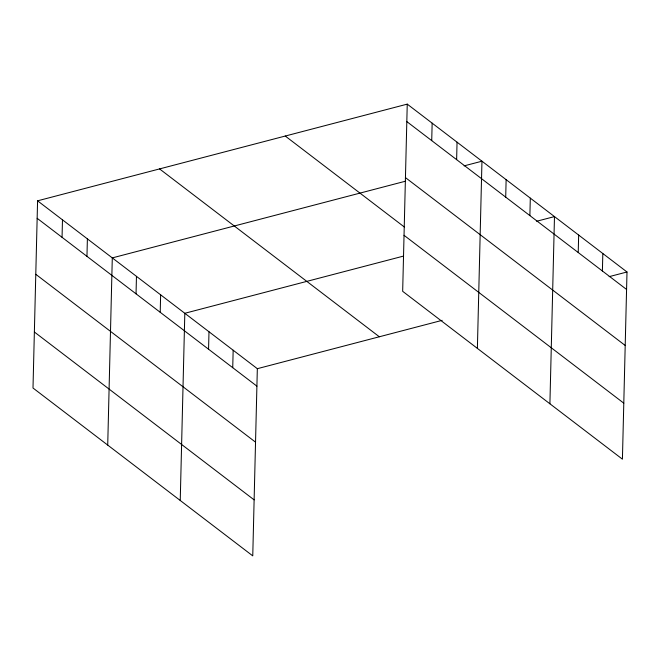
<?xml version="1.0" encoding="UTF-8"?>
<svg xmlns="http://www.w3.org/2000/svg" width="660" height="660" viewBox="0 0 660 660"><rect width="100%" height="100%" fill="white"/><g stroke="black" fill="none" stroke-linecap="round" stroke-linejoin="round"><path stroke-width="0.99" d="M37.579 200.821L33 388.014L252.755 555.868L257.334 368.684L37.579 200.821L407.245 104.131L627 271.986L622.421 459.178L402.666 291.316L407.245 104.131M62.056 237.32L62.477 219.846M86.963 256.344L87.384 238.87M107.72 445.079L112.291 257.895L405.595 181.178M136.042 293.832L136.463 276.358M160.215 312.296L160.636 294.822M180.238 500.478L184.816 313.286L403.565 256.072M208.56 349.222L208.989 331.757M232.733 367.686L233.161 350.221M431.722 140.621L432.151 123.156M456.629 159.646L457.05 142.18M477.386 348.389L481.957 161.205L464.104 165.874M505.709 197.134L506.129 179.668M529.881 215.597L530.31 198.132M549.904 403.78L554.482 216.596L536.63 221.265M578.226 252.532L578.655 235.059M602.398 270.996L602.827 253.523M257.334 368.684L442.167 320.339M609.147 276.655L627 271.986M406.816 121.597L626.571 289.459M405.446 177.606L625.202 345.469M285.252 136.034L404.291 226.966M404.036 235.306L623.791 403.169M159.563 168.91L379.327 336.773M37.15 218.295L256.905 386.149M35.78 274.296L255.535 442.159M34.369 332.005L254.125 499.867"/></g></svg>
